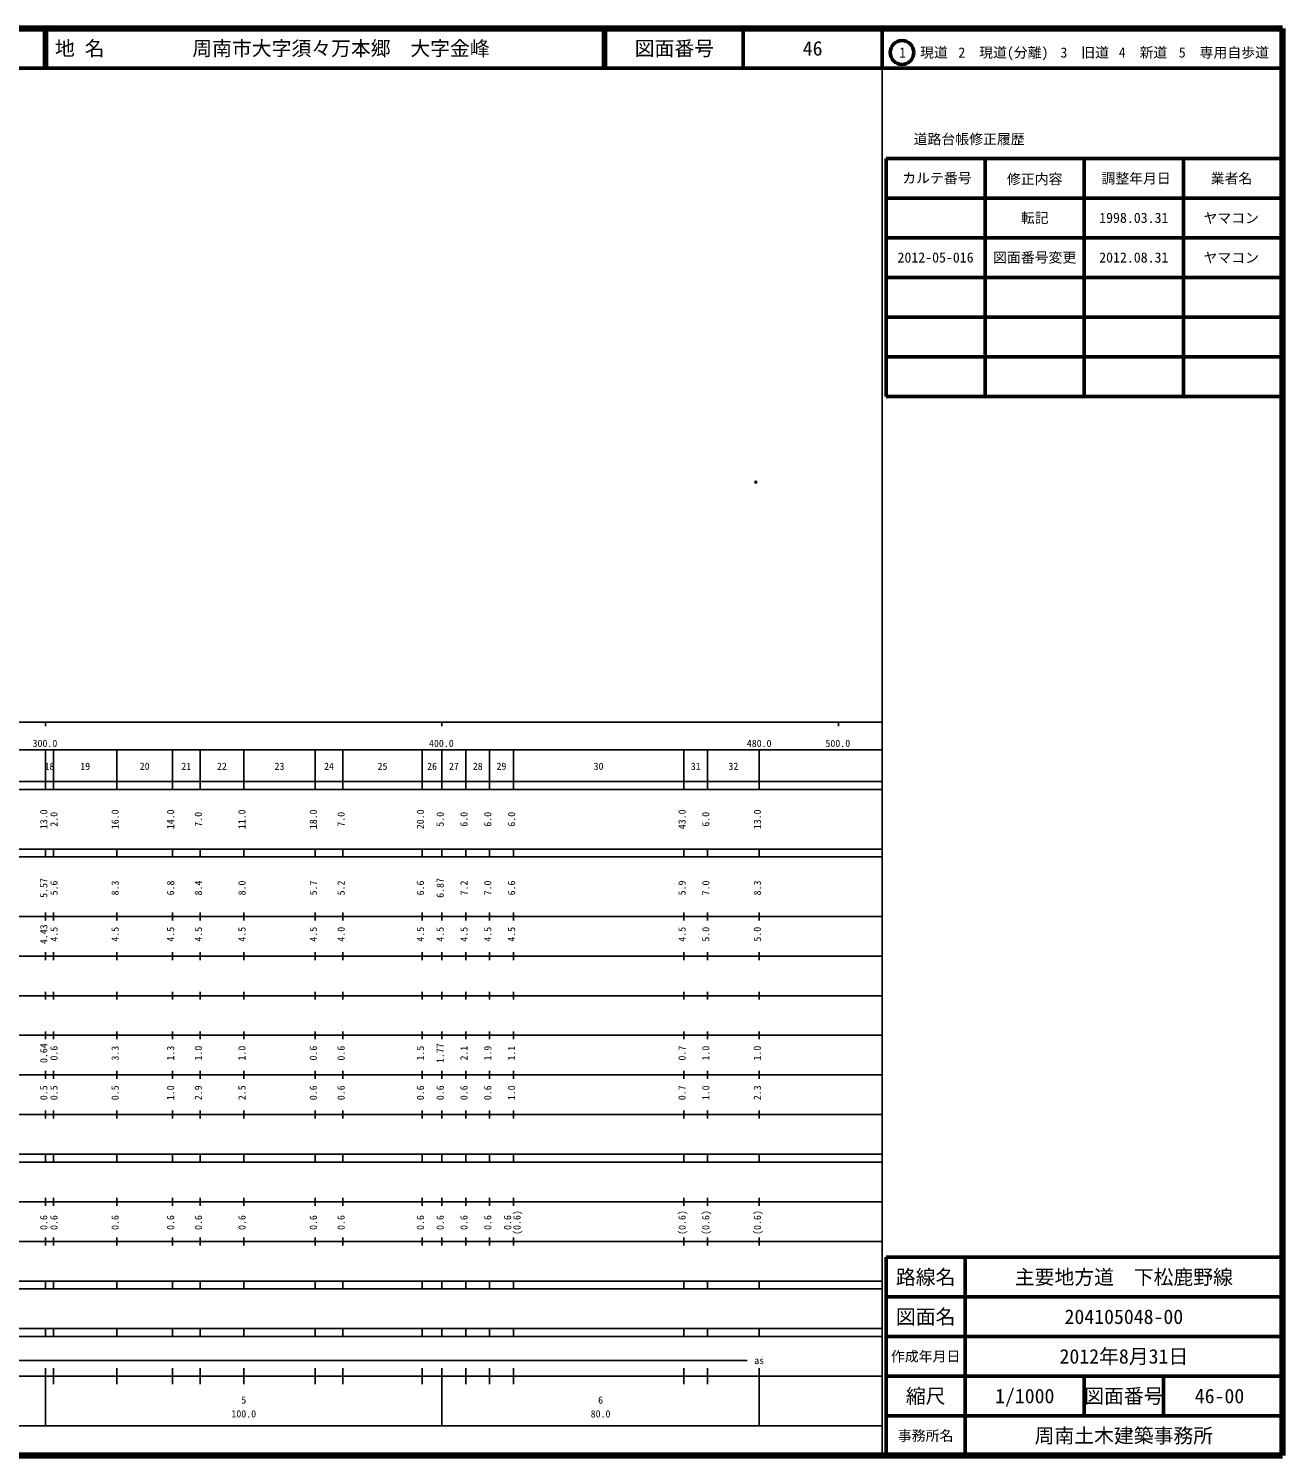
# Model space of a CAD drawing. Units: millimetres on the paper. Extents: x 40 to 680, y 20 to 380.
# Drawn here: x 363.7 to 680, y 20 to 380 of the extents above; entities that cross this region are included whole.
import ezdxf
from ezdxf.enums import TextEntityAlignment as Align

# ---------------------------------------------------------------- set-up
doc = ezdxf.new("R2010")
doc.units = ezdxf.units.MM
doc.header["$PDMODE"] = 32
doc.header["$PDSIZE"] = 0.5
doc.layers.add('M-OTRS', color=6, linetype='Continuous')
doc.layers.add('M-TTL-TXT', color=7, linetype='Continuous')
for name, color, linetype, lineweight in [('M-TTL', 2, 'Continuous', 140), ('M-TTL-BAND', 7, 'Continuous', 25), ('M-TTL-FRAM', 2, 'Continuous', 50), ('M-TTL-LINE', 7, 'Continuous', 50)]:
    doc.layers.add(name, color=color, linetype=linetype, lineweight=lineweight)
doc.styles.add('ＭＳ ゴシック', font='')
doc.styles.get('ＭＳ ゴシック').set_extended_font_data('MS Gothic')

msp = doc.modelspace()

# ---------------------------------------------------------------- linework, layer by layer
at = {"layer": 'M-OTRS'}
msp.add_point((547.143, 265.567), dxfattribs=at)
at = {"layer": 'M-TTL'}
for p, q in [((680, 380), (40, 380)), ((680, 20), (680, 380)), ((40, 20), (680, 20))]:
    msp.add_line(p, q, dxfattribs=at)
at = {"layer": 'M-TTL-BAND'}
for p, q in [((579, 20), (579, 370)), ((40, 205), (579, 205)), ((368, 205), (368, 204)), ((468, 205), (468, 204)), ((568, 205), (568, 204)), ((68, 198), (579, 198)), ((368, 188), (368, 198)), ((370, 188), (370, 198)), ((386, 188), (386, 198)), ((400, 188), (400, 198)), ((407, 188), (407, 198)), ((418, 188), (418, 198)), ((436, 188), (436, 198)), ((443, 188), (443, 198)), ((463, 188), (463, 198)), ((468, 188), (468, 198)), ((474, 188), (474, 198)), ((480, 188), (480, 198)), ((486, 188), (486, 198)), ((529, 188), (529, 198)), ((535, 188), (535, 198)), ((548, 188), (548, 198)), ((40, 190), (579, 190)), ((40, 188), (579, 188)), ((40, 173), (579, 173)), ((368, 171), (368, 173)), ((370, 171), (370, 173)), ((386, 171), (386, 173)), ((400, 171), (400, 173)), ((407, 171), (407, 173)), ((418, 171), (418, 173)), ((436, 171), (436, 173)), ((443, 171), (443, 173)), ((463, 171), (463, 173)), ((468, 171), (468, 173)), ((474, 171), (474, 173)), ((480, 171), (480, 173)), ((486, 171), (486, 173)), ((529, 171), (529, 173)), ((535, 171), (535, 173)), ((548, 171), (548, 173)), ((40, 171), (579, 171)), ((40, 156), (579, 156)), ((368, 155), (368, 157)), ((370, 155), (370, 157)), ((386, 155), (386, 157)), ((400, 155), (400, 157)), ((407, 155), (407, 157)), ((418, 155), (418, 157)), ((436, 155), (436, 157)), ((443, 155), (443, 157)), ((463, 155), (463, 157)), ((468, 155), (468, 157)), ((474, 155), (474, 157)), ((480, 155), (480, 157)), ((486, 155), (486, 157)), ((529, 155), (529, 157)), ((535, 155), (535, 157)), ((548, 155), (548, 157)), ((46, 146), (579, 146)), ((368, 145), (368, 147)), ((370, 145), (370, 147)), ((386, 145), (386, 147)), ((400, 145), (400, 147)), ((407, 145), (407, 147)), ((418, 145), (418, 147)), ((436, 145), (436, 147)), ((443, 145), (443, 147)), ((463, 145), (463, 147)), ((468, 145), (468, 147)), ((474, 145), (474, 147)), ((480, 145), (480, 147)), ((486, 145), (486, 147)), ((529, 145), (529, 147)), ((535, 145), (535, 147)), ((548, 145), (548, 147)), ((368, 135), (368, 137)), ((370, 135), (370, 137)), ((386, 135), (386, 137)), ((400, 135), (400, 137)), ((407, 135), (407, 137)), ((418, 135), (418, 137)), ((436, 135), (436, 137)), ((443, 135), (443, 137)), ((463, 135), (463, 137)), ((468, 135), (468, 137)), ((474, 135), (474, 137)), ((480, 135), (480, 137)), ((486, 135), (486, 137)), ((529, 135), (529, 137)), ((535, 135), (535, 137)), ((548, 135), (548, 137)), ((52, 136), (579, 136)), ((46, 126), (579, 126)), ((368, 125), (368, 127)), ((370, 125), (370, 127)), ((386, 125), (386, 127)), ((400, 125), (400, 127)), ((407, 125), (407, 127)), ((418, 125), (418, 127)), ((436, 125), (436, 127)), ((443, 125), (443, 127)), ((463, 125), (463, 127)), ((468, 125), (468, 127)), ((474, 125), (474, 127)), ((480, 125), (480, 127)), ((486, 125), (486, 127)), ((529, 125), (529, 127)), ((535, 125), (535, 127)), ((548, 125), (548, 127)), ((52, 116), (579, 116)), ((368, 115), (368, 117)), ((370, 115), (370, 117)), ((386, 115), (386, 117)), ((400, 115), (400, 117)), ((407, 115), (407, 117)), ((418, 115), (418, 117)), ((436, 115), (436, 117)), ((443, 115), (443, 117)), ((463, 115), (463, 117)), ((468, 115), (468, 117)), ((474, 115), (474, 117)), ((480, 115), (480, 117)), ((486, 115), (486, 117)), ((529, 115), (529, 117)), ((535, 115), (535, 117)), ((548, 115), (548, 117)), ((46, 106), (579, 106)), ((368, 105), (368, 107)), ((370, 105), (370, 107)), ((386, 105), (386, 107)), ((400, 105), (400, 107)), ((407, 105), (407, 107)), ((418, 105), (418, 107)), ((436, 105), (436, 107)), ((443, 105), (443, 107)), ((463, 105), (463, 107)), ((468, 105), (468, 107)), ((474, 105), (474, 107)), ((480, 105), (480, 107)), ((486, 105), (486, 107)), ((529, 105), (529, 107)), ((535, 105), (535, 107)), ((548, 105), (548, 107)), ((40, 96), (579, 96)), ((40, 94), (579, 94)), ((368, 94), (368, 96)), ((370, 94), (370, 96)), ((386, 94), (386, 96)), ((400, 94), (400, 96)), ((407, 94), (407, 96)), ((418, 94), (418, 96)), ((436, 94), (436, 96)), ((443, 94), (443, 96)), ((463, 94), (463, 96)), ((468, 94), (468, 96)), ((474, 94), (474, 96)), ((480, 94), (480, 96)), ((486, 94), (486, 96)), ((529, 94), (529, 96)), ((535, 94), (535, 96)), ((548, 94), (548, 96)), ((49, 84), (579, 84)), ((368, 83), (368, 85)), ((370, 83), (370, 85)), ((386, 83), (386, 85)), ((400, 83), (400, 85)), ((407, 83), (407, 85)), ((418, 83), (418, 85)), ((436, 83), (436, 85)), ((443, 83), (443, 85)), ((463, 83), (463, 85)), ((468, 83), (468, 85)), ((474, 83), (474, 85)), ((480, 83), (480, 85)), ((486, 83), (486, 85)), ((529, 83), (529, 85)), ((535, 83), (535, 85)), ((548, 83), (548, 85)), ((40, 74), (579, 74)), ((368, 73), (368, 75)), ((370, 73), (370, 75)), ((386, 73), (386, 75)), ((400, 73), (400, 75)), ((407, 73), (407, 75)), ((418, 73), (418, 75)), ((436, 73), (436, 75)), ((443, 73), (443, 75)), ((463, 73), (463, 75)), ((468, 73), (468, 75)), ((474, 73), (474, 75)), ((480, 73), (480, 75)), ((486, 73), (486, 75)), ((529, 73), (529, 75)), ((535, 73), (535, 75)), ((548, 73), (548, 75)), ((40, 64), (579, 64)), ((40, 62), (579, 62)), ((368, 62), (368, 64)), ((370, 62), (370, 64)), ((386, 62), (386, 64)), ((400, 62), (400, 64)), ((407, 62), (407, 64)), ((418, 62), (418, 64)), ((436, 62), (436, 64)), ((443, 62), (443, 64)), ((463, 62), (463, 64)), ((468, 62), (468, 64)), ((474, 62), (474, 64)), ((480, 62), (480, 64)), ((486, 62), (486, 64)), ((529, 62), (529, 64)), ((535, 62), (535, 64)), ((548, 62), (548, 64)), ((40, 52), (579, 52)), ((368, 50), (368, 52)), ((370, 50), (370, 52)), ((386, 50), (386, 52)), ((400, 50), (400, 52)), ((407, 50), (407, 52)), ((418, 50), (418, 52)), ((436, 50), (436, 52)), ((443, 50), (443, 52)), ((463, 50), (463, 52)), ((468, 50), (468, 52)), ((474, 50), (474, 52)), ((480, 50), (480, 52)), ((486, 50), (486, 52)), ((529, 50), (529, 52)), ((535, 50), (535, 52)), ((548, 50), (548, 52)), ((40, 50), (579, 50)), ((71, 44), (545, 44)), ((40, 40), (579, 40)), ((368, 27.5), (368, 42)), ((370, 38), (370, 42)), ((386, 38), (386, 42)), ((400, 38), (400, 42)), ((407, 38), (407, 42)), ((418, 38), (418, 42)), ((436, 38), (436, 42)), ((443, 38), (443, 42)), ((463, 38), (463, 42)), ((468, 27.5), (468, 42)), ((474, 38), (474, 42)), ((480, 38), (480, 42)), ((486, 38), (486, 42)), ((529, 38), (529, 42)), ((535, 38), (535, 42)), ((548, 27.5), (548, 42)), ((68, 27.5), (579, 27.5))]:
    msp.add_line(p, q, dxfattribs=at)
at = {"layer": 'M-TTL-FRAM'}
for p, q in [((580, 347.197), (580, 287.197)), ((580, 347.197), (680, 347.197)), ((580, 287.197), (680, 287.197)), ((680, 70), (580, 70)), ((580, 70), (580, 20))]:
    msp.add_line(p, q, dxfattribs=at)
at = {"layer": 'M-TTL-LINE'}
for p, q in [((367.75, 380), (367.75, 370)), ((368.25, 380), (368.25, 370)), ((508.747, 380), (508.747, 370)), ((509.247, 380), (509.247, 370)), ((543.997, 380), (543.997, 370)), ((579, 380), (579, 370)), ((40, 370), (680, 370)), ((605, 347.197), (605, 287.197)), ((630, 347.197), (630, 287.197)), ((655, 347.197), (655, 287.197)), ((580, 337.197), (680, 337.197)), ((580, 327.197), (680, 327.197)), ((580, 317.197), (680, 317.197)), ((580, 307.197), (680, 307.197)), ((580, 297.197), (680, 297.197)), ((600, 70), (600, 20)), ((680, 60), (580, 60)), ((680, 50), (580, 50)), ((680, 40), (580, 40)), ((630, 40), (630, 30)), ((650, 40), (650, 30)), ((680, 30), (580, 30))]:
    msp.add_line(p, q, dxfattribs=at)
msp.add_circle((584.031, 373.958), 3, dxfattribs=at)

# ---------------------------------------------------------------- texts
at = {"layer": 'M-TTL-BAND', "style": 'ＭＳ ゴシック'}
for s, p in [('300.0', (367.844, 198.195)), ('400.0', (467.844, 198.195)), ('480.0', (548, 198.195)), ('500.0', (567.844, 198.195)), ('18', (369, 192.405)), ('19', (378, 192.405)), ('20', (393, 192.405)), ('21', (403.5, 192.405)), ('22', (412.5, 192.405)), ('23', (427, 192.405)), ('24', (439.5, 192.405)), ('25', (453, 192.405)), ('26', (465.5, 192.405)), ('27', (471, 192.405)), ('28', (477, 192.405)), ('29', (483, 192.405)), ('30', (507.5, 192.405)), ('31', (532, 192.405)), ('32', (541.5, 192.405)), ('as', (548, 42.5)), ('5', (418, 32.523)), ('6', (508, 32.523)), ('100.0', (418, 29.033)), ('80.0', (508, 29.033))]:
    msp.add_text(s, height=1.833, dxfattribs=at).set_placement(p, align=Align.BOTTOM_CENTER)
for s, p in [('13.0', (369, 180.5)), ('2.0', (371.583, 180.5)), ('16.0', (387, 180.5)), ('14.0', (401, 180.5)), ('7.0', (408, 180.5)), ('11.0', (419, 180.5)), ('18.0', (437, 180.5)), ('7.0', (444, 180.5)), ('20.0', (464, 180.5)), ('5.0', (469, 180.5)), ('6.0', (475, 180.5)), ('6.0', (481, 180.5)), ('6.0', (487, 180.5)), ('43.0', (530, 180.5)), ('6.0', (536, 180.5)), ('13.0', (549, 180.5)), ('5.57', (369, 163.174)), ('5.6', (371.583, 163.174)), ('8.3', (387, 163.174)), ('6.8', (401, 163.174)), ('8.4', (408, 163.174)), ('8.0', (419, 163.174)), ('5.7', (437, 163.174)), ('5.2', (444, 163.174)), ('6.6', (464, 163.174)), ('6.87', (469, 163.174)), ('7.2', (475, 163.174)), ('7.0', (481, 163.174)), ('6.6', (487, 163.174)), ('5.9', (530, 163.174)), ('7.0', (536, 163.174)), ('8.3', (549, 163.174)), ('4.43', (369, 151.5)), ('4.5', (371.583, 151.5)), ('4.5', (387, 151.5)), ('4.5', (401, 151.5)), ('4.5', (408, 151.5)), ('4.5', (419, 151.5)), ('4.5', (437, 151.5)), ('4.0', (444, 151.5)), ('4.5', (464, 151.5)), ('4.5', (469, 151.5)), ('4.5', (475, 151.5)), ('4.5', (481, 151.5)), ('4.5', (487, 151.5)), ('4.5', (530, 151.5)), ('5.0', (536, 151.5)), ('5.0', (549, 151.5)), ('0.64', (369, 121.5)), ('0.6', (371.583, 121.5)), ('3.3', (387, 121.5)), ('1.3', (401, 121.5)), ('1.0', (408, 121.5)), ('1.0', (419, 121.5)), ('0.6', (437, 121.5)), ('0.6', (444, 121.5)), ('1.5', (464, 121.5)), ('1.77', (469, 121.5)), ('2.1', (475, 121.5)), ('1.9', (481, 121.5)), ('1.1', (487, 121.5)), ('0.7', (530, 121.5)), ('1.0', (536, 121.5)), ('1.0', (549, 121.5)), ('0.5', (369, 111.5)), ('0.5', (371.583, 111.5)), ('0.5', (387, 111.5)), ('1.0', (401, 111.5)), ('2.9', (408, 111.5)), ('2.5', (419, 111.5)), ('0.6', (437, 111.5)), ('0.6', (444, 111.5)), ('0.6', (464, 111.5)), ('0.6', (469, 111.5)), ('0.6', (475, 111.5)), ('0.6', (481, 111.5)), ('1.0', (487, 111.5)), ('0.7', (530, 111.5)), ('1.0', (536, 111.5)), ('2.3', (549, 111.5)), ('0.6', (369, 78.764)), ('0.6', (371.583, 78.764)), ('0.6', (387, 78.764)), ('0.6', (401, 78.764)), ('0.6', (408, 78.764)), ('0.6', (419, 78.764)), ('0.6', (437, 78.764)), ('0.6', (444, 78.764)), ('0.6', (464, 78.764)), ('0.6', (469, 78.764)), ('0.6', (475, 78.764)), ('0.6', (481, 78.764)), ('0.6', (486, 78.764)), ('(0.6)', (488.37, 78.764)), ('(0.6)', (530, 78.764)), ('(0.6)', (536, 78.764)), ('(0.6)', (549, 78.764))]:
    msp.add_text(s, height=1.833, rotation=90, dxfattribs=at).set_placement(p, align=Align.BOTTOM_CENTER)
at = {"layer": 'M-TTL-TXT', "style": 'ＭＳ ゴシック'}
for s, p in [('地 名', (370.38, 375)), ('周南市大字須々万本郷\u3000大字金峰', (405.024, 375))]:
    msp.add_text(s, height=3.666, dxfattribs=at).set_placement(p, align=Align.MIDDLE_LEFT)
for s, height, p in [('図面番号', 3.666, (526.622, 375)), ('46', 3.666, (561.497, 375)), ('1\u3000現道', 2.566, (589.448, 373.958)), ('2\u3000現道(分離)', 2.566, (609.619, 373.958)), ('3\u3000旧道', 2.566, (630.121, 373.958)), ('4\u3000新道', 2.566, (644.824, 373.958)), ('5\u3000専用自歩道', 2.566, (665.228, 373.958)), ('道路台帳修正履歴', 2.566, (600.968, 352.113)), ('カルテ番号', 2.566, (592.839, 342.277)), ('修正内容', 2.566, (617.509, 342.023)), ('調整年月日', 2.566, (643.089, 342.197)), ('業者名', 2.566, (667.134, 342.197)), ('転記', 2.566, (617.5, 332.245)), ('1998.03.31', 2.566, (642.5, 332.245)), ('ヤマコン', 2.566, (667.077, 332.189)), ('2012-05-016', 2.566, (592.5, 322.245)), ('図面番号変更', 2.566, (617.5, 322.245)), ('2012.08.31', 2.566, (642.5, 322.245)), ('ヤマコン', 2.566, (667.077, 322.189)), ('路線名', 3.666, (590, 65)), ('路線名', 3.666, (590, 65)), ('主要地方道\u3000下松鹿野線', 3.666, (640, 65)), ('図面名', 3.666, (590, 55)), ('図面名', 3.666, (590, 55)), ('204105048-00', 3.666, (640, 55)), ('2012年8月31日', 3.666, (640, 45)), ('作成年月日', 2.566, (590, 45)), ('作成年月日', 2.566, (590, 45)), ('縮尺', 3.666, (590, 35)), ('縮尺', 3.666, (590, 35)), ('1/1000', 3.666, (615, 35)), ('図面番号', 3.666, (640, 35)), ('図面番号', 3.666, (640, 35)), ('46-00', 3.666, (664.125, 35)), ('事務所名', 2.566, (590, 25)), ('事務所名', 2.566, (590, 25)), ('周南土木建築事務所', 3.666, (640, 25))]:
    msp.add_text(s, height=height, dxfattribs=at).set_placement(p, align=Align.MIDDLE_CENTER)

doc.saveas('drawing.dxf')
